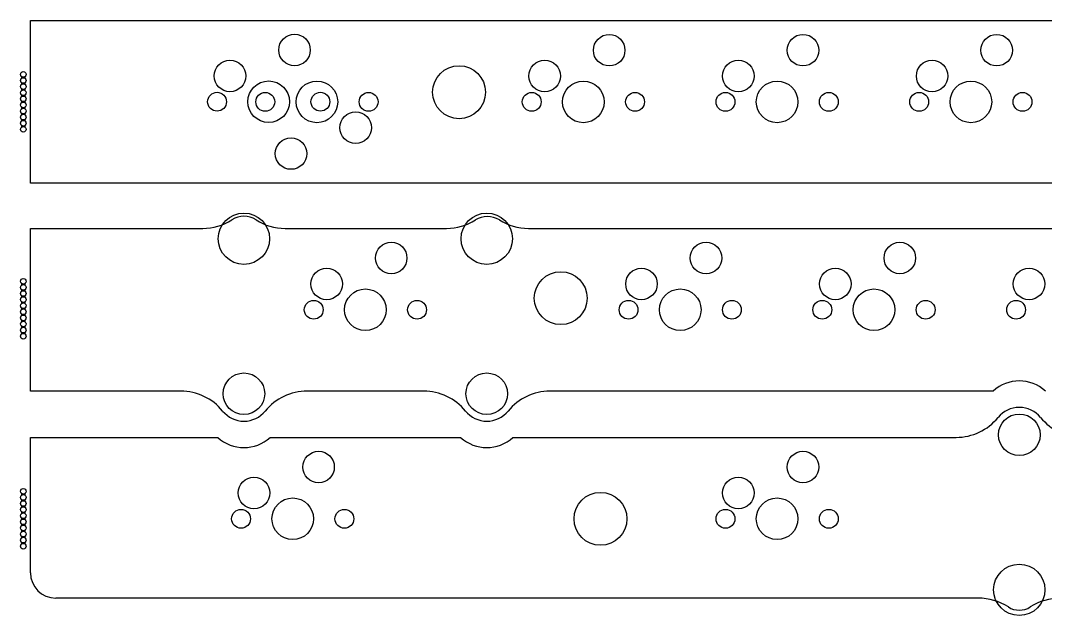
# Model space of a CAD drawing. Extents: x -22 to 351, y -111 to 35.
# Drawn here: x -22 to 78.8, y -110.7 to -52.2 of the extents above; entities that cross this region are included whole.
import ezdxf

# ---------------------------------------------------------------- set-up
doc = ezdxf.new("R2010")
doc.units = 0
doc.layers.add('BLACK', color=7, linetype='CONTINUOUS')

msp = doc.modelspace()

# ---------------------------------------------------------------- linework, layer by layer
at = {"layer": 'BLACK', "linetype": 'CONTINUOUS'}
for p, q in [((-21.025, -68.1983), (-21.025, -52.1983)), ((-21.025, -52.1983), (238.81, -52.1983)), ((-21.025, -68.1983), (-21.025, -52.1983)), ((-21.025, -52.1983), (238.81, -52.1983)), ((-21.9011, -57.707), (-21.8996, -57.7056)), ((-21.9005, -57.7089), (-21.9011, -57.707)), ((-21.9011, -57.8892), (-21.9005, -57.8877)), ((-21.9, -57.8909), (-21.9011, -57.8892)), ((-21.9011, -58.307), (-21.8996, -58.3056)), ((-21.9005, -58.3089), (-21.9011, -58.307)), ((-21.8983, -57.7112), (-21.9005, -57.7089)), ((-21.9005, -57.8877), (-21.8983, -57.8855)), ((-21.8983, -58.3112), (-21.9005, -58.3089)), ((-21.898, -57.8907), (-21.9, -57.8909)), ((-21.8996, -57.7056), (-21.898, -57.7059)), ((-21.8996, -58.3056), (-21.898, -58.3059)), ((-21.87, -57.7553), (-21.8983, -57.7112)), ((-21.8983, -57.8855), (-21.865, -57.8244)), ((-21.87, -58.3553), (-21.8983, -58.3112)), ((-21.8983, -58.4855), (-21.865, -58.4244)), ((-21.898, -57.7059), (-21.8298, -57.7514)), ((-21.8298, -57.8452), (-21.898, -57.8907)), ((-21.898, -58.3059), (-21.8298, -58.3514)), ((-21.8298, -58.4452), (-21.898, -58.4907)), ((-21.865, -57.8244), (-21.87, -57.7553)), ((-21.865, -58.4244), (-21.87, -58.3553)), ((-21.8298, -57.7514), (-21.725, -57.7723)), ((-21.725, -57.8243), (-21.8298, -57.8452)), ((-21.8298, -58.3514), (-21.725, -58.3723)), ((-21.725, -58.4243), (-21.8298, -58.4452)), ((-21.725, -57.7723), (-21.6202, -57.7514)), ((-21.6202, -57.8452), (-21.725, -57.8243)), ((-21.725, -58.3723), (-21.6202, -58.3514)), ((-21.6202, -58.4452), (-21.725, -58.4243)), ((-21.6202, -57.7514), (-21.552, -57.7059)), ((-21.552, -57.8907), (-21.6202, -57.8452)), ((-21.6202, -58.3514), (-21.552, -58.3059)), ((-21.552, -58.4907), (-21.6202, -58.4452)), ((-21.5517, -57.7111), (-21.585, -57.7722)), ((-21.585, -57.7722), (-21.58, -57.8413)), ((-21.5517, -58.3111), (-21.585, -58.3722)), ((-21.585, -58.3722), (-21.58, -58.4413)), ((-21.58, -57.8413), (-21.5517, -57.8854)), ((-21.58, -58.4413), (-21.5517, -58.4854)), ((-21.552, -57.7059), (-21.55, -57.7057)), ((-21.5504, -57.891), (-21.552, -57.8907)), ((-21.552, -58.3059), (-21.55, -58.3057)), ((-21.5495, -57.7089), (-21.5517, -57.7111)), ((-21.5517, -57.8854), (-21.5495, -57.8877)), ((-21.5495, -58.3089), (-21.5517, -58.3111)), ((-21.5489, -57.8896), (-21.5504, -57.891)), ((-21.55, -57.7057), (-21.5489, -57.7074)), ((-21.55, -58.3057), (-21.5489, -58.3074)), ((-21.5489, -57.7074), (-21.5495, -57.7089)), ((-21.5495, -57.8877), (-21.5489, -57.8896)), ((-21.5489, -58.3074), (-21.5495, -58.3089)), ((-21.9011, -58.4892), (-21.9005, -58.4877)), ((-21.9, -58.4909), (-21.9011, -58.4892)), ((-21.9011, -58.907), (-21.8996, -58.9056)), ((-21.9005, -58.9089), (-21.9011, -58.907)), ((-21.9011, -59.0892), (-21.9005, -59.0877)), ((-21.9, -59.0909), (-21.9011, -59.0892)), ((-21.9005, -58.4877), (-21.8983, -58.4855)), ((-21.8983, -58.9112), (-21.9005, -58.9089)), ((-21.9005, -59.0877), (-21.8983, -59.0855)), ((-21.898, -58.4907), (-21.9, -58.4909)), ((-21.898, -59.0907), (-21.9, -59.0909)), ((-21.8996, -58.9056), (-21.898, -58.9059)), ((-21.87, -58.9553), (-21.8983, -58.9112)), ((-21.8983, -59.0855), (-21.865, -59.0244)), ((-21.898, -58.9059), (-21.8298, -58.9514)), ((-21.8298, -59.0452), (-21.898, -59.0907)), ((-21.865, -59.0244), (-21.87, -58.9553)), ((-21.8298, -58.9514), (-21.725, -58.9723)), ((-21.725, -59.0243), (-21.8298, -59.0452)), ((-21.725, -58.9723), (-21.6202, -58.9514)), ((-21.6202, -59.0452), (-21.725, -59.0243)), ((-21.6202, -58.9514), (-21.552, -58.9059)), ((-21.552, -59.0907), (-21.6202, -59.0452)), ((-21.5517, -58.9111), (-21.585, -58.9722)), ((-21.585, -58.9722), (-21.58, -59.0413)), ((-21.58, -59.0413), (-21.5517, -59.0854)), ((-21.5504, -58.491), (-21.552, -58.4907)), ((-21.552, -58.9059), (-21.55, -58.9057)), ((-21.5504, -59.091), (-21.552, -59.0907)), ((-21.5517, -58.4854), (-21.5495, -58.4877)), ((-21.5495, -58.9089), (-21.5517, -58.9111)), ((-21.5517, -59.0854), (-21.5495, -59.0877)), ((-21.5489, -58.4896), (-21.5504, -58.491)), ((-21.5489, -59.0896), (-21.5504, -59.091)), ((-21.55, -58.9057), (-21.5489, -58.9074)), ((-21.5495, -58.4877), (-21.5489, -58.4896)), ((-21.5489, -58.9074), (-21.5495, -58.9089)), ((-21.5495, -59.0877), (-21.5489, -59.0896)), ((-21.9011, -59.507), (-21.8996, -59.5056)), ((-21.9005, -59.5089), (-21.9011, -59.507)), ((-21.9011, -59.6892), (-21.9005, -59.6877)), ((-21.9, -59.6909), (-21.9011, -59.6892)), ((-21.9011, -60.107), (-21.8996, -60.1056)), ((-21.9005, -60.1089), (-21.9011, -60.107)), ((-21.9011, -60.2892), (-21.9005, -60.2877)), ((-21.9, -60.2909), (-21.9011, -60.2892)), ((-21.8983, -59.5112), (-21.9005, -59.5089)), ((-21.9005, -59.6877), (-21.8983, -59.6855)), ((-21.8983, -60.1112), (-21.9005, -60.1089)), ((-21.9005, -60.2877), (-21.8983, -60.2855)), ((-21.898, -59.6907), (-21.9, -59.6909)), ((-21.898, -60.2907), (-21.9, -60.2909)), ((-21.8996, -59.5056), (-21.898, -59.5059)), ((-21.8996, -60.1056), (-21.898, -60.1059)), ((-21.87, -59.5553), (-21.8983, -59.5112)), ((-21.8983, -59.6855), (-21.865, -59.6244)), ((-21.87, -60.1553), (-21.8983, -60.1112)), ((-21.8983, -60.2855), (-21.865, -60.2244)), ((-21.898, -59.5059), (-21.8298, -59.5514)), ((-21.8298, -59.6452), (-21.898, -59.6907)), ((-21.898, -60.1059), (-21.8298, -60.1514)), ((-21.8298, -60.2452), (-21.898, -60.2907)), ((-21.865, -59.6244), (-21.87, -59.5553)), ((-21.865, -60.2244), (-21.87, -60.1553)), ((-21.8298, -59.5514), (-21.725, -59.5723)), ((-21.725, -59.6243), (-21.8298, -59.6452)), ((-21.8298, -60.1514), (-21.725, -60.1723)), ((-21.725, -60.2243), (-21.8298, -60.2452)), ((-21.725, -59.5723), (-21.6202, -59.5514)), ((-21.6202, -59.6452), (-21.725, -59.6243)), ((-21.725, -60.1723), (-21.6202, -60.1514)), ((-21.6202, -60.2452), (-21.725, -60.2243)), ((-21.6202, -59.5514), (-21.552, -59.5059)), ((-21.552, -59.6907), (-21.6202, -59.6452)), ((-21.6202, -60.1514), (-21.552, -60.1059)), ((-21.552, -60.2907), (-21.6202, -60.2452)), ((-21.5517, -59.5111), (-21.585, -59.5722)), ((-21.585, -59.5722), (-21.58, -59.6413)), ((-21.5517, -60.1111), (-21.585, -60.1722)), ((-21.585, -60.1722), (-21.58, -60.2413)), ((-21.58, -59.6413), (-21.5517, -59.6854)), ((-21.58, -60.2413), (-21.5517, -60.2854)), ((-21.552, -59.5059), (-21.55, -59.5057)), ((-21.5504, -59.691), (-21.552, -59.6907)), ((-21.552, -60.1059), (-21.55, -60.1057)), ((-21.5504, -60.291), (-21.552, -60.2907)), ((-21.5495, -59.5089), (-21.5517, -59.5111)), ((-21.5517, -59.6854), (-21.5495, -59.6877)), ((-21.5495, -60.1089), (-21.5517, -60.1111)), ((-21.5517, -60.2854), (-21.5495, -60.2877)), ((-21.5489, -59.6896), (-21.5504, -59.691)), ((-21.5489, -60.2896), (-21.5504, -60.291)), ((-21.55, -59.5057), (-21.5489, -59.5074)), ((-21.55, -60.1057), (-21.5489, -60.1074)), ((-21.5489, -59.5074), (-21.5495, -59.5089)), ((-21.5495, -59.6877), (-21.5489, -59.6896)), ((-21.5489, -60.1074), (-21.5495, -60.1089)), ((-21.5495, -60.2877), (-21.5489, -60.2896)), ((-21.9011, -60.707), (-21.8996, -60.7056)), ((-21.9005, -60.7089), (-21.9011, -60.707)), ((-21.9011, -60.8892), (-21.9005, -60.8877)), ((-21.9, -60.8909), (-21.9011, -60.8892)), ((-21.9011, -61.307), (-21.8996, -61.3056)), ((-21.9005, -61.3089), (-21.9011, -61.307)), ((-21.8983, -60.7112), (-21.9005, -60.7089)), ((-21.9005, -60.8877), (-21.8983, -60.8855)), ((-21.8983, -61.3112), (-21.9005, -61.3089)), ((-21.898, -60.8907), (-21.9, -60.8909)), ((-21.8996, -60.7056), (-21.898, -60.7059)), ((-21.8996, -61.3056), (-21.898, -61.3059)), ((-21.87, -60.7553), (-21.8983, -60.7112)), ((-21.8983, -60.8855), (-21.865, -60.8244)), ((-21.87, -61.3553), (-21.8983, -61.3112)), ((-21.8983, -61.4855), (-21.865, -61.4244)), ((-21.898, -60.7059), (-21.8298, -60.7514)), ((-21.8298, -60.8452), (-21.898, -60.8907)), ((-21.898, -61.3059), (-21.8298, -61.3514)), ((-21.8298, -61.4452), (-21.898, -61.4907)), ((-21.865, -60.8244), (-21.87, -60.7553)), ((-21.865, -61.4244), (-21.87, -61.3553)), ((-21.8298, -60.7514), (-21.725, -60.7723)), ((-21.725, -60.8243), (-21.8298, -60.8452)), ((-21.8298, -61.3514), (-21.725, -61.3723)), ((-21.725, -61.4243), (-21.8298, -61.4452)), ((-21.725, -60.7723), (-21.6202, -60.7514)), ((-21.6202, -60.8452), (-21.725, -60.8243)), ((-21.725, -61.3723), (-21.6202, -61.3514)), ((-21.6202, -61.4452), (-21.725, -61.4243)), ((-21.6202, -60.7514), (-21.552, -60.7059)), ((-21.552, -60.8907), (-21.6202, -60.8452)), ((-21.6202, -61.3514), (-21.552, -61.3059)), ((-21.552, -61.4907), (-21.6202, -61.4452)), ((-21.5517, -60.7111), (-21.585, -60.7722)), ((-21.585, -60.7722), (-21.58, -60.8413)), ((-21.5517, -61.3111), (-21.585, -61.3722)), ((-21.585, -61.3722), (-21.58, -61.4413)), ((-21.58, -60.8413), (-21.5517, -60.8854)), ((-21.58, -61.4413), (-21.5517, -61.4854)), ((-21.552, -60.7059), (-21.55, -60.7057)), ((-21.5504, -60.891), (-21.552, -60.8907)), ((-21.552, -61.3059), (-21.55, -61.3057)), ((-21.5495, -60.7089), (-21.5517, -60.7111)), ((-21.5517, -60.8854), (-21.5495, -60.8877)), ((-21.5495, -61.3089), (-21.5517, -61.3111)), ((-21.5489, -60.8896), (-21.5504, -60.891)), ((-21.55, -60.7057), (-21.5489, -60.7074)), ((-21.55, -61.3057), (-21.5489, -61.3074)), ((-21.5489, -60.7074), (-21.5495, -60.7089)), ((-21.5495, -60.8877), (-21.5489, -60.8896)), ((-21.5489, -61.3074), (-21.5495, -61.3089)), ((-21.9011, -61.4892), (-21.9005, -61.4877)), ((-21.9, -61.4909), (-21.9011, -61.4892)), ((-21.9011, -61.907), (-21.8996, -61.9056)), ((-21.9005, -61.9089), (-21.9011, -61.907)), ((-21.9011, -62.0892), (-21.9005, -62.0877)), ((-21.9, -62.0909), (-21.9011, -62.0892)), ((-21.9005, -61.4877), (-21.8983, -61.4855)), ((-21.8983, -61.9112), (-21.9005, -61.9089)), ((-21.9005, -62.0877), (-21.8983, -62.0855)), ((-21.898, -61.4907), (-21.9, -61.4909)), ((-21.898, -62.0907), (-21.9, -62.0909)), ((-21.8996, -61.9056), (-21.898, -61.9059)), ((-21.87, -61.9553), (-21.8983, -61.9112)), ((-21.8983, -62.0855), (-21.865, -62.0244)), ((-21.898, -61.9059), (-21.8298, -61.9514)), ((-21.8298, -62.0452), (-21.898, -62.0907)), ((-21.865, -62.0244), (-21.87, -61.9553)), ((-21.8298, -61.9514), (-21.725, -61.9723)), ((-21.725, -62.0243), (-21.8298, -62.0452)), ((-21.725, -61.9723), (-21.6202, -61.9514)), ((-21.6202, -62.0452), (-21.725, -62.0243)), ((-21.6202, -61.9514), (-21.552, -61.9059)), ((-21.552, -62.0907), (-21.6202, -62.0452)), ((-21.5517, -61.9111), (-21.585, -61.9722)), ((-21.585, -61.9722), (-21.58, -62.0413)), ((-21.58, -62.0413), (-21.5517, -62.0854)), ((-21.5504, -61.491), (-21.552, -61.4907)), ((-21.552, -61.9059), (-21.55, -61.9057)), ((-21.5504, -62.091), (-21.552, -62.0907)), ((-21.5517, -61.4854), (-21.5495, -61.4877)), ((-21.5495, -61.9089), (-21.5517, -61.9111)), ((-21.5517, -62.0854), (-21.5495, -62.0877)), ((-21.5489, -61.4896), (-21.5504, -61.491)), ((-21.5489, -62.0896), (-21.5504, -62.091)), ((-21.55, -61.9057), (-21.5489, -61.9074)), ((-21.5495, -61.4877), (-21.5489, -61.4896)), ((-21.5489, -61.9074), (-21.5495, -61.9089)), ((-21.5495, -62.0877), (-21.5489, -62.0896)), ((-21.9011, -62.507), (-21.8996, -62.5056)), ((-21.9005, -62.5089), (-21.9011, -62.507)), ((-21.9011, -62.6892), (-21.9005, -62.6877)), ((-21.9, -62.6909), (-21.9011, -62.6892)), ((-21.8983, -62.5112), (-21.9005, -62.5089)), ((-21.9005, -62.6877), (-21.8983, -62.6855)), ((-21.898, -62.6907), (-21.9, -62.6909)), ((-21.8996, -62.5056), (-21.898, -62.5059)), ((-21.87, -62.5553), (-21.8983, -62.5112)), ((-21.8983, -62.6855), (-21.865, -62.6244)), ((-21.898, -62.5059), (-21.8298, -62.5514)), ((-21.8298, -62.6452), (-21.898, -62.6907)), ((-21.865, -62.6244), (-21.87, -62.5553)), ((-21.8298, -62.5514), (-21.725, -62.5723)), ((-21.725, -62.6243), (-21.8298, -62.6452)), ((-21.725, -62.5723), (-21.6202, -62.5514)), ((-21.6202, -62.6452), (-21.725, -62.6243)), ((-21.6202, -62.5514), (-21.552, -62.5059)), ((-21.552, -62.6907), (-21.6202, -62.6452)), ((-21.5517, -62.5111), (-21.585, -62.5722)), ((-21.585, -62.5722), (-21.58, -62.6413)), ((-21.58, -62.6413), (-21.5517, -62.6854)), ((-21.552, -62.5059), (-21.55, -62.5057)), ((-21.5504, -62.691), (-21.552, -62.6907)), ((-21.5495, -62.5089), (-21.5517, -62.5111)), ((-21.5517, -62.6854), (-21.5495, -62.6877)), ((-21.5489, -62.6896), (-21.5504, -62.691)), ((-21.55, -62.5057), (-21.5489, -62.5074)), ((-21.5489, -62.5074), (-21.5495, -62.5089)), ((-21.5495, -62.6877), (-21.5489, -62.6896)), ((236.647, -68.1983), (-21.025, -68.1983)), ((236.647, -68.1983), (-21.025, -68.1983)), ((-21.025, -88.6353), (-21.025, -72.6353)), ((-21.025, -72.6353), (-4.07783, -72.6353)), ((-21.025, -88.6353), (-21.025, -72.6353)), ((-21.025, -72.6353), (-4.07783, -72.6353)), ((4.01433, -72.6353), (19.8837, -72.6353)), ((4.01433, -72.6353), (19.8837, -72.6353)), ((27.9288, -72.6353), (234.047, -72.6353)), ((27.9288, -72.6353), (234.047, -72.6353)), ((-21.9011, -78.044), (-21.8996, -78.0426)), ((-21.9005, -78.0459), (-21.9011, -78.044)), ((-21.9011, -78.2262), (-21.9005, -78.2247)), ((-21.9, -78.2279), (-21.9011, -78.2262)), ((-21.8983, -78.0482), (-21.9005, -78.0459)), ((-21.9005, -78.2247), (-21.8983, -78.2225)), ((-21.898, -78.2277), (-21.9, -78.2279)), ((-21.8996, -78.0426), (-21.898, -78.0429)), ((-21.87, -78.0923), (-21.8983, -78.0482)), ((-21.8983, -78.2225), (-21.865, -78.1614)), ((-21.898, -78.0429), (-21.8298, -78.0884)), ((-21.8298, -78.1822), (-21.898, -78.2277)), ((-21.865, -78.1614), (-21.87, -78.0923)), ((-21.8298, -78.0884), (-21.725, -78.1093)), ((-21.725, -78.1613), (-21.8298, -78.1822)), ((-21.725, -78.1093), (-21.6202, -78.0884)), ((-21.6202, -78.1822), (-21.725, -78.1613)), ((-21.6202, -78.0884), (-21.552, -78.0429)), ((-21.552, -78.2277), (-21.6202, -78.1822)), ((-21.5517, -78.0481), (-21.585, -78.1092)), ((-21.585, -78.1092), (-21.58, -78.1783)), ((-21.58, -78.1783), (-21.5517, -78.2224)), ((-21.552, -78.0429), (-21.55, -78.0427)), ((-21.5504, -78.228), (-21.552, -78.2277)), ((-21.5495, -78.0459), (-21.5517, -78.0481)), ((-21.5517, -78.2224), (-21.5495, -78.2247)), ((-21.5489, -78.2266), (-21.5504, -78.228)), ((-21.55, -78.0427), (-21.5489, -78.0444)), ((-21.5489, -78.0444), (-21.5495, -78.0459)), ((-21.5495, -78.2247), (-21.5489, -78.2266)), ((-21.9011, -78.644), (-21.8996, -78.6426)), ((-21.9005, -78.6459), (-21.9011, -78.644)), ((-21.9011, -78.8262), (-21.9005, -78.8247)), ((-21.9, -78.8279), (-21.9011, -78.8262)), ((-21.9011, -79.244), (-21.8996, -79.2426)), ((-21.9005, -79.2459), (-21.9011, -79.244)), ((-21.9011, -79.4262), (-21.9005, -79.4247)), ((-21.9, -79.4279), (-21.9011, -79.4262)), ((-21.8983, -78.6482), (-21.9005, -78.6459)), ((-21.9005, -78.8247), (-21.8983, -78.8225)), ((-21.8983, -79.2482), (-21.9005, -79.2459)), ((-21.9005, -79.4247), (-21.8983, -79.4225)), ((-21.898, -78.8277), (-21.9, -78.8279)), ((-21.898, -79.4277), (-21.9, -79.4279)), ((-21.8996, -78.6426), (-21.898, -78.6429)), ((-21.8996, -79.2426), (-21.898, -79.2429)), ((-21.87, -78.6923), (-21.8983, -78.6482)), ((-21.8983, -78.8225), (-21.865, -78.7614)), ((-21.87, -79.2923), (-21.8983, -79.2482)), ((-21.8983, -79.4225), (-21.865, -79.3614)), ((-21.898, -78.6429), (-21.8298, -78.6884)), ((-21.8298, -78.7822), (-21.898, -78.8277)), ((-21.898, -79.2429), (-21.8298, -79.2884)), ((-21.8298, -79.3822), (-21.898, -79.4277)), ((-21.865, -78.7614), (-21.87, -78.6923)), ((-21.865, -79.3614), (-21.87, -79.2923)), ((-21.8298, -78.6884), (-21.725, -78.7093)), ((-21.725, -78.7613), (-21.8298, -78.7822)), ((-21.8298, -79.2884), (-21.725, -79.3093)), ((-21.725, -79.3613), (-21.8298, -79.3822)), ((-21.725, -78.7093), (-21.6202, -78.6884)), ((-21.6202, -78.7822), (-21.725, -78.7613)), ((-21.725, -79.3093), (-21.6202, -79.2884)), ((-21.6202, -79.3822), (-21.725, -79.3613)), ((-21.6202, -78.6884), (-21.552, -78.6429)), ((-21.552, -78.8277), (-21.6202, -78.7822)), ((-21.6202, -79.2884), (-21.552, -79.2429)), ((-21.552, -79.4277), (-21.6202, -79.3822)), ((-21.5517, -78.6481), (-21.585, -78.7092)), ((-21.585, -78.7092), (-21.58, -78.7783)), ((-21.5517, -79.2481), (-21.585, -79.3092)), ((-21.585, -79.3092), (-21.58, -79.3783)), ((-21.58, -78.7783), (-21.5517, -78.8224)), ((-21.58, -79.3783), (-21.5517, -79.4224)), ((-21.552, -78.6429), (-21.55, -78.6427)), ((-21.5504, -78.828), (-21.552, -78.8277)), ((-21.552, -79.2429), (-21.55, -79.2427)), ((-21.5504, -79.428), (-21.552, -79.4277)), ((-21.5495, -78.6459), (-21.5517, -78.6481)), ((-21.5517, -78.8224), (-21.5495, -78.8247)), ((-21.5495, -79.2459), (-21.5517, -79.2481)), ((-21.5517, -79.4224), (-21.5495, -79.4247)), ((-21.5489, -78.8266), (-21.5504, -78.828)), ((-21.5489, -79.4266), (-21.5504, -79.428)), ((-21.55, -78.6427), (-21.5489, -78.6444)), ((-21.55, -79.2427), (-21.5489, -79.2444)), ((-21.5489, -78.6444), (-21.5495, -78.6459)), ((-21.5495, -78.8247), (-21.5489, -78.8266)), ((-21.5489, -79.2444), (-21.5495, -79.2459)), ((-21.5495, -79.4247), (-21.5489, -79.4266)), ((-21.9011, -79.844), (-21.8996, -79.8426)), ((-21.9005, -79.8459), (-21.9011, -79.844)), ((-21.9011, -80.0262), (-21.9005, -80.0247)), ((-21.9, -80.0279), (-21.9011, -80.0262)), ((-21.9011, -80.444), (-21.8996, -80.4426)), ((-21.9005, -80.4459), (-21.9011, -80.444)), ((-21.8983, -79.8482), (-21.9005, -79.8459)), ((-21.9005, -80.0247), (-21.8983, -80.0225)), ((-21.8983, -80.4482), (-21.9005, -80.4459)), ((-21.898, -80.0277), (-21.9, -80.0279)), ((-21.8996, -79.8426), (-21.898, -79.8429)), ((-21.8996, -80.4426), (-21.898, -80.4429)), ((-21.87, -79.8923), (-21.8983, -79.8482)), ((-21.8983, -80.0225), (-21.865, -79.9614)), ((-21.87, -80.4923), (-21.8983, -80.4482)), ((-21.8983, -80.6225), (-21.865, -80.5614)), ((-21.898, -79.8429), (-21.8298, -79.8884)), ((-21.8298, -79.9822), (-21.898, -80.0277)), ((-21.898, -80.4429), (-21.8298, -80.4884)), ((-21.8298, -80.5822), (-21.898, -80.6277)), ((-21.865, -79.9614), (-21.87, -79.8923)), ((-21.865, -80.5614), (-21.87, -80.4923)), ((-21.8298, -79.8884), (-21.725, -79.9093)), ((-21.725, -79.9613), (-21.8298, -79.9822)), ((-21.8298, -80.4884), (-21.725, -80.5093)), ((-21.725, -80.5613), (-21.8298, -80.5822)), ((-21.725, -79.9093), (-21.6202, -79.8884)), ((-21.6202, -79.9822), (-21.725, -79.9613)), ((-21.725, -80.5093), (-21.6202, -80.4884)), ((-21.6202, -80.5822), (-21.725, -80.5613)), ((-21.6202, -79.8884), (-21.552, -79.8429)), ((-21.552, -80.0277), (-21.6202, -79.9822)), ((-21.6202, -80.4884), (-21.552, -80.4429)), ((-21.552, -80.6277), (-21.6202, -80.5822)), ((-21.5517, -79.8481), (-21.585, -79.9092)), ((-21.585, -79.9092), (-21.58, -79.9783)), ((-21.5517, -80.4481), (-21.585, -80.5092)), ((-21.585, -80.5092), (-21.58, -80.5783)), ((-21.58, -79.9783), (-21.5517, -80.0224)), ((-21.58, -80.5783), (-21.5517, -80.6224)), ((-21.552, -79.8429), (-21.55, -79.8427)), ((-21.5504, -80.028), (-21.552, -80.0277)), ((-21.552, -80.4429), (-21.55, -80.4427)), ((-21.5495, -79.8459), (-21.5517, -79.8481)), ((-21.5517, -80.0224), (-21.5495, -80.0247)), ((-21.5495, -80.4459), (-21.5517, -80.4481)), ((-21.5489, -80.0266), (-21.5504, -80.028)), ((-21.55, -79.8427), (-21.5489, -79.8444)), ((-21.55, -80.4427), (-21.5489, -80.4444)), ((-21.5489, -79.8444), (-21.5495, -79.8459)), ((-21.5495, -80.0247), (-21.5489, -80.0266)), ((-21.5489, -80.4444), (-21.5495, -80.4459)), ((-21.9011, -80.6262), (-21.9005, -80.6247)), ((-21.9, -80.6279), (-21.9011, -80.6262)), ((-21.9011, -81.044), (-21.8996, -81.0426)), ((-21.9005, -81.0459), (-21.9011, -81.044)), ((-21.9011, -81.2262), (-21.9005, -81.2247)), ((-21.9, -81.2279), (-21.9011, -81.2262)), ((-21.9005, -80.6247), (-21.8983, -80.6225)), ((-21.8983, -81.0482), (-21.9005, -81.0459)), ((-21.9005, -81.2247), (-21.8983, -81.2225)), ((-21.898, -80.6277), (-21.9, -80.6279)), ((-21.898, -81.2277), (-21.9, -81.2279)), ((-21.8996, -81.0426), (-21.898, -81.0429)), ((-21.87, -81.0923), (-21.8983, -81.0482)), ((-21.8983, -81.2225), (-21.865, -81.1614)), ((-21.898, -81.0429), (-21.8298, -81.0884)), ((-21.8298, -81.1822), (-21.898, -81.2277)), ((-21.865, -81.1614), (-21.87, -81.0923)), ((-21.8298, -81.0884), (-21.725, -81.1093)), ((-21.725, -81.1613), (-21.8298, -81.1822)), ((-21.725, -81.1093), (-21.6202, -81.0884)), ((-21.6202, -81.1822), (-21.725, -81.1613)), ((-21.6202, -81.0884), (-21.552, -81.0429)), ((-21.552, -81.2277), (-21.6202, -81.1822)), ((-21.5517, -81.0481), (-21.585, -81.1092)), ((-21.585, -81.1092), (-21.58, -81.1783)), ((-21.58, -81.1783), (-21.5517, -81.2224)), ((-21.5504, -80.628), (-21.552, -80.6277)), ((-21.552, -81.0429), (-21.55, -81.0427)), ((-21.5504, -81.228), (-21.552, -81.2277)), ((-21.5517, -80.6224), (-21.5495, -80.6247)), ((-21.5495, -81.0459), (-21.5517, -81.0481)), ((-21.5517, -81.2224), (-21.5495, -81.2247)), ((-21.5489, -80.6266), (-21.5504, -80.628)), ((-21.5489, -81.2266), (-21.5504, -81.228)), ((-21.55, -81.0427), (-21.5489, -81.0444)), ((-21.5495, -80.6247), (-21.5489, -80.6266)), ((-21.5489, -81.0444), (-21.5495, -81.0459)), ((-21.5495, -81.2247), (-21.5489, -81.2266)), ((-21.9011, -81.644), (-21.8996, -81.6426)), ((-21.9005, -81.6459), (-21.9011, -81.644)), ((-21.9011, -81.8262), (-21.9005, -81.8247)), ((-21.9, -81.8279), (-21.9011, -81.8262)), ((-21.9011, -82.244), (-21.8996, -82.2426)), ((-21.9005, -82.2459), (-21.9011, -82.244)), ((-21.9011, -82.4262), (-21.9005, -82.4247)), ((-21.9, -82.4279), (-21.9011, -82.4262)), ((-21.8983, -81.6482), (-21.9005, -81.6459)), ((-21.9005, -81.8247), (-21.8983, -81.8225)), ((-21.8983, -82.2482), (-21.9005, -82.2459)), ((-21.9005, -82.4247), (-21.8983, -82.4225)), ((-21.898, -81.8277), (-21.9, -81.8279)), ((-21.898, -82.4277), (-21.9, -82.4279)), ((-21.8996, -81.6426), (-21.898, -81.6429)), ((-21.8996, -82.2426), (-21.898, -82.2429)), ((-21.87, -81.6923), (-21.8983, -81.6482)), ((-21.8983, -81.8225), (-21.865, -81.7614)), ((-21.87, -82.2923), (-21.8983, -82.2482)), ((-21.8983, -82.4225), (-21.865, -82.3614)), ((-21.898, -81.6429), (-21.8298, -81.6884)), ((-21.8298, -81.7822), (-21.898, -81.8277)), ((-21.898, -82.2429), (-21.8298, -82.2884)), ((-21.8298, -82.3822), (-21.898, -82.4277)), ((-21.865, -81.7614), (-21.87, -81.6923)), ((-21.865, -82.3614), (-21.87, -82.2923)), ((-21.8298, -81.6884), (-21.725, -81.7093)), ((-21.725, -81.7613), (-21.8298, -81.7822)), ((-21.8298, -82.2884), (-21.725, -82.3093)), ((-21.725, -82.3613), (-21.8298, -82.3822)), ((-21.725, -81.7093), (-21.6202, -81.6884)), ((-21.6202, -81.7822), (-21.725, -81.7613)), ((-21.725, -82.3093), (-21.6202, -82.2884)), ((-21.6202, -82.3822), (-21.725, -82.3613)), ((-21.6202, -81.6884), (-21.552, -81.6429)), ((-21.552, -81.8277), (-21.6202, -81.7822)), ((-21.6202, -82.2884), (-21.552, -82.2429)), ((-21.552, -82.4277), (-21.6202, -82.3822)), ((-21.5517, -81.6481), (-21.585, -81.7092)), ((-21.585, -81.7092), (-21.58, -81.7783)), ((-21.5517, -82.2481), (-21.585, -82.3092)), ((-21.585, -82.3092), (-21.58, -82.3783)), ((-21.58, -81.7783), (-21.5517, -81.8224)), ((-21.58, -82.3783), (-21.5517, -82.4224)), ((-21.552, -81.6429), (-21.55, -81.6427)), ((-21.5504, -81.828), (-21.552, -81.8277)), ((-21.552, -82.2429), (-21.55, -82.2427)), ((-21.5504, -82.428), (-21.552, -82.4277)), ((-21.5495, -81.6459), (-21.5517, -81.6481)), ((-21.5517, -81.8224), (-21.5495, -81.8247)), ((-21.5495, -82.2459), (-21.5517, -82.2481)), ((-21.5517, -82.4224), (-21.5495, -82.4247)), ((-21.5489, -81.8266), (-21.5504, -81.828)), ((-21.5489, -82.4266), (-21.5504, -82.428)), ((-21.55, -81.6427), (-21.5489, -81.6444)), ((-21.55, -82.2427), (-21.5489, -82.2444)), ((-21.5489, -81.6444), (-21.5495, -81.6459)), ((-21.5495, -81.8247), (-21.5489, -81.8266)), ((-21.5489, -82.2444), (-21.5495, -82.2459)), ((-21.5495, -82.4247), (-21.5489, -82.4266)), ((-21.9011, -82.844), (-21.8996, -82.8426)), ((-21.9005, -82.8459), (-21.9011, -82.844)), ((-21.9011, -83.0262), (-21.9005, -83.0247)), ((-21.9, -83.0279), (-21.9011, -83.0262)), ((-21.8983, -82.8482), (-21.9005, -82.8459)), ((-21.9005, -83.0247), (-21.8983, -83.0225)), ((-21.898, -83.0277), (-21.9, -83.0279)), ((-21.8996, -82.8426), (-21.898, -82.8429)), ((-21.87, -82.8923), (-21.8983, -82.8482)), ((-21.8983, -83.0225), (-21.865, -82.9614)), ((-21.898, -82.8429), (-21.8298, -82.8884)), ((-21.8298, -82.9822), (-21.898, -83.0277)), ((-21.865, -82.9614), (-21.87, -82.8923)), ((-21.8298, -82.8884), (-21.725, -82.9093)), ((-21.725, -82.9613), (-21.8298, -82.9822)), ((-21.725, -82.9093), (-21.6202, -82.8884)), ((-21.6202, -82.9822), (-21.725, -82.9613)), ((-21.6202, -82.8884), (-21.552, -82.8429)), ((-21.552, -83.0277), (-21.6202, -82.9822)), ((-21.5517, -82.8481), (-21.585, -82.9092)), ((-21.585, -82.9092), (-21.58, -82.9783)), ((-21.58, -82.9783), (-21.5517, -83.0224)), ((-21.552, -82.8429), (-21.55, -82.8427)), ((-21.5504, -83.028), (-21.552, -83.0277)), ((-21.5495, -82.8459), (-21.5517, -82.8481)), ((-21.5517, -83.0224), (-21.5495, -83.0247)), ((-21.5489, -83.0266), (-21.5504, -83.028)), ((-21.55, -82.8427), (-21.5489, -82.8444)), ((-21.5489, -82.8444), (-21.5495, -82.8459)), ((-21.5495, -83.0247), (-21.5489, -83.0266)), ((-6.24045, -88.6353), (-21.025, -88.6353)), ((-6.24045, -88.6353), (-21.025, -88.6353)), ((17.6355, -88.6353), (6.17695, -88.6353)), ((17.6355, -88.6353), (6.17695, -88.6353)), ((73.6255, -88.6353), (30.053, -88.6353)), ((73.6255, -88.6353), (30.053, -88.6353)), ((-21.025, -106.485), (-21.025, -93.1853)), ((-21.025, -93.1853), (-2.60623, -93.1853)), ((-21.025, -106.485), (-21.025, -93.1853)), ((-21.025, -93.1853), (-2.60623, -93.1853)), ((2.54273, -93.1853), (21.2698, -93.1853)), ((2.54273, -93.1853), (21.2698, -93.1853)), ((26.4187, -93.1853), (69.9913, -93.1853)), ((26.4187, -93.1853), (69.9913, -93.1853)), ((-21.9011, -98.694), (-21.8996, -98.6926)), ((-21.9005, -98.6959), (-21.9011, -98.694)), ((-21.8983, -98.6982), (-21.9005, -98.6959)), ((-21.8996, -98.6926), (-21.898, -98.6929)), ((-21.87, -98.7423), (-21.8983, -98.6982)), ((-21.898, -98.6929), (-21.8298, -98.7384)), ((-21.865, -98.8114), (-21.87, -98.7423)), ((-21.8298, -98.7384), (-21.725, -98.7593)), ((-21.725, -98.7593), (-21.6202, -98.7384)), ((-21.6202, -98.7384), (-21.552, -98.6929)), ((-21.5517, -98.6981), (-21.585, -98.7592)), ((-21.585, -98.7592), (-21.58, -98.8283)), ((-21.552, -98.6929), (-21.55, -98.6927)), ((-21.5495, -98.6959), (-21.5517, -98.6981)), ((-21.55, -98.6927), (-21.5489, -98.6944)), ((-21.5489, -98.6944), (-21.5495, -98.6959)), ((-21.9011, -98.8762), (-21.9005, -98.8747)), ((-21.9, -98.8779), (-21.9011, -98.8762)), ((-21.9011, -99.294), (-21.8996, -99.2926)), ((-21.9005, -99.2959), (-21.9011, -99.294)), ((-21.9011, -99.4762), (-21.9005, -99.4747)), ((-21.9, -99.4779), (-21.9011, -99.4762)), ((-21.9005, -98.8747), (-21.8983, -98.8725)), ((-21.8983, -99.2982), (-21.9005, -99.2959)), ((-21.9005, -99.4747), (-21.8983, -99.4725)), ((-21.898, -98.8777), (-21.9, -98.8779)), ((-21.898, -99.4777), (-21.9, -99.4779)), ((-21.8996, -99.2926), (-21.898, -99.2929)), ((-21.8983, -98.8725), (-21.865, -98.8114)), ((-21.87, -99.3423), (-21.8983, -99.2982)), ((-21.8983, -99.4725), (-21.865, -99.4114)), ((-21.8298, -98.8322), (-21.898, -98.8777)), ((-21.898, -99.2929), (-21.8298, -99.3384)), ((-21.8298, -99.4322), (-21.898, -99.4777)), ((-21.865, -99.4114), (-21.87, -99.3423)), ((-21.725, -98.8113), (-21.8298, -98.8322)), ((-21.8298, -99.3384), (-21.725, -99.3593)), ((-21.725, -99.4113), (-21.8298, -99.4322)), ((-21.6202, -98.8322), (-21.725, -98.8113)), ((-21.725, -99.3593), (-21.6202, -99.3384)), ((-21.6202, -99.4322), (-21.725, -99.4113)), ((-21.552, -98.8777), (-21.6202, -98.8322)), ((-21.6202, -99.3384), (-21.552, -99.2929)), ((-21.552, -99.4777), (-21.6202, -99.4322)), ((-21.5517, -99.2981), (-21.585, -99.3592)), ((-21.585, -99.3592), (-21.58, -99.4283)), ((-21.58, -98.8283), (-21.5517, -98.8724)), ((-21.58, -99.4283), (-21.5517, -99.4724)), ((-21.5504, -98.878), (-21.552, -98.8777)), ((-21.552, -99.2929), (-21.55, -99.2927)), ((-21.5504, -99.478), (-21.552, -99.4777)), ((-21.5517, -98.8724), (-21.5495, -98.8747)), ((-21.5495, -99.2959), (-21.5517, -99.2981)), ((-21.5517, -99.4724), (-21.5495, -99.4747)), ((-21.5489, -98.8766), (-21.5504, -98.878)), ((-21.5489, -99.4766), (-21.5504, -99.478)), ((-21.55, -99.2927), (-21.5489, -99.2944)), ((-21.5495, -98.8747), (-21.5489, -98.8766)), ((-21.5489, -99.2944), (-21.5495, -99.2959)), ((-21.5495, -99.4747), (-21.5489, -99.4766)), ((-21.9011, -99.894), (-21.8996, -99.8926)), ((-21.9005, -99.8959), (-21.9011, -99.894)), ((-21.9011, -100.076), (-21.9005, -100.075)), ((-21.9, -100.078), (-21.9011, -100.076)), ((-21.9011, -100.494), (-21.8996, -100.493)), ((-21.9005, -100.496), (-21.9011, -100.494)), ((-21.9011, -100.676), (-21.9005, -100.675)), ((-21.9, -100.678), (-21.9011, -100.676)), ((-21.8983, -99.8982), (-21.9005, -99.8959)), ((-21.9005, -100.075), (-21.8983, -100.072)), ((-21.8983, -100.498), (-21.9005, -100.496)), ((-21.9005, -100.675), (-21.8983, -100.672)), ((-21.898, -100.078), (-21.9, -100.078)), ((-21.898, -100.678), (-21.9, -100.678)), ((-21.8996, -99.8926), (-21.898, -99.8929)), ((-21.8996, -100.493), (-21.898, -100.493)), ((-21.87, -99.9423), (-21.8983, -99.8982)), ((-21.8983, -100.072), (-21.865, -100.011)), ((-21.87, -100.542), (-21.8983, -100.498)), ((-21.8983, -100.672), (-21.865, -100.611)), ((-21.898, -99.8929), (-21.8298, -99.9384)), ((-21.8298, -100.032), (-21.898, -100.078)), ((-21.898, -100.493), (-21.8298, -100.538)), ((-21.8298, -100.632), (-21.898, -100.678)), ((-21.865, -100.011), (-21.87, -99.9423)), ((-21.865, -100.611), (-21.87, -100.542)), ((-21.8298, -99.9384), (-21.725, -99.9593)), ((-21.725, -100.011), (-21.8298, -100.032)), ((-21.8298, -100.538), (-21.725, -100.559)), ((-21.725, -100.611), (-21.8298, -100.632)), ((-21.725, -99.9593), (-21.6202, -99.9384)), ((-21.6202, -100.032), (-21.725, -100.011)), ((-21.725, -100.559), (-21.6202, -100.538)), ((-21.6202, -100.632), (-21.725, -100.611)), ((-21.6202, -99.9384), (-21.552, -99.8929)), ((-21.552, -100.078), (-21.6202, -100.032)), ((-21.6202, -100.538), (-21.552, -100.493)), ((-21.552, -100.678), (-21.6202, -100.632)), ((-21.5517, -99.8981), (-21.585, -99.9592)), ((-21.585, -99.9592), (-21.58, -100.028)), ((-21.5517, -100.498), (-21.585, -100.559)), ((-21.585, -100.559), (-21.58, -100.628)), ((-21.58, -100.028), (-21.5517, -100.072)), ((-21.58, -100.628), (-21.5517, -100.672)), ((-21.552, -99.8929), (-21.55, -99.8927)), ((-21.5504, -100.078), (-21.552, -100.078)), ((-21.552, -100.493), (-21.55, -100.493)), ((-21.5504, -100.678), (-21.552, -100.678)), ((-21.5495, -99.8959), (-21.5517, -99.8981)), ((-21.5517, -100.072), (-21.5495, -100.075)), ((-21.5495, -100.496), (-21.5517, -100.498)), ((-21.5517, -100.672), (-21.5495, -100.675)), ((-21.5489, -100.077), (-21.5504, -100.078)), ((-21.5489, -100.677), (-21.5504, -100.678)), ((-21.55, -99.8927), (-21.5489, -99.8944)), ((-21.55, -100.493), (-21.5489, -100.494)), ((-21.5489, -99.8944), (-21.5495, -99.8959)), ((-21.5495, -100.075), (-21.5489, -100.077)), ((-21.5489, -100.494), (-21.5495, -100.496)), ((-21.5495, -100.675), (-21.5489, -100.677)), ((-21.9011, -101.094), (-21.8996, -101.093)), ((-21.9005, -101.096), (-21.9011, -101.094)), ((-21.9011, -101.276), (-21.9005, -101.275)), ((-21.9, -101.278), (-21.9011, -101.276)), ((-21.9011, -101.694), (-21.8996, -101.693)), ((-21.9005, -101.696), (-21.9011, -101.694)), ((-21.8983, -101.098), (-21.9005, -101.096)), ((-21.9005, -101.275), (-21.8983, -101.272)), ((-21.8983, -101.698), (-21.9005, -101.696)), ((-21.898, -101.278), (-21.9, -101.278)), ((-21.8996, -101.093), (-21.898, -101.093)), ((-21.8996, -101.693), (-21.898, -101.693)), ((-21.87, -101.142), (-21.8983, -101.098)), ((-21.8983, -101.272), (-21.865, -101.211)), ((-21.87, -101.742), (-21.8983, -101.698)), ((-21.898, -101.093), (-21.8298, -101.138)), ((-21.8298, -101.232), (-21.898, -101.278)), ((-21.898, -101.693), (-21.8298, -101.738)), ((-21.865, -101.211), (-21.87, -101.142)), ((-21.865, -101.811), (-21.87, -101.742)), ((-21.8298, -101.138), (-21.725, -101.159)), ((-21.725, -101.211), (-21.8298, -101.232)), ((-21.8298, -101.738), (-21.725, -101.759)), ((-21.725, -101.159), (-21.6202, -101.138)), ((-21.6202, -101.232), (-21.725, -101.211)), ((-21.725, -101.759), (-21.6202, -101.738)), ((-21.6202, -101.138), (-21.552, -101.093)), ((-21.552, -101.278), (-21.6202, -101.232)), ((-21.6202, -101.738), (-21.552, -101.693)), ((-21.5517, -101.098), (-21.585, -101.159)), ((-21.585, -101.159), (-21.58, -101.228)), ((-21.5517, -101.698), (-21.585, -101.759)), ((-21.585, -101.759), (-21.58, -101.828)), ((-21.58, -101.228), (-21.5517, -101.272)), ((-21.552, -101.093), (-21.55, -101.093)), ((-21.5504, -101.278), (-21.552, -101.278)), ((-21.552, -101.693), (-21.55, -101.693)), ((-21.5495, -101.096), (-21.5517, -101.098)), ((-21.5517, -101.272), (-21.5495, -101.275)), ((-21.5495, -101.696), (-21.5517, -101.698)), ((-21.5489, -101.277), (-21.5504, -101.278)), ((-21.55, -101.093), (-21.5489, -101.094)), ((-21.55, -101.693), (-21.5489, -101.694)), ((-21.5489, -101.094), (-21.5495, -101.096)), ((-21.5495, -101.275), (-21.5489, -101.277)), ((-21.5489, -101.694), (-21.5495, -101.696)), ((-21.9011, -101.876), (-21.9005, -101.875)), ((-21.9, -101.878), (-21.9011, -101.876)), ((-21.9011, -102.294), (-21.8996, -102.293)), ((-21.9005, -102.296), (-21.9011, -102.294)), ((-21.9011, -102.476), (-21.9005, -102.475)), ((-21.9, -102.478), (-21.9011, -102.476)), ((-21.9005, -101.875), (-21.8983, -101.872)), ((-21.8983, -102.298), (-21.9005, -102.296)), ((-21.9005, -102.475), (-21.8983, -102.472)), ((-21.898, -101.878), (-21.9, -101.878)), ((-21.898, -102.478), (-21.9, -102.478)), ((-21.8996, -102.293), (-21.898, -102.293)), ((-21.8983, -101.872), (-21.865, -101.811)), ((-21.87, -102.342), (-21.8983, -102.298)), ((-21.8983, -102.472), (-21.865, -102.411)), ((-21.8298, -101.832), (-21.898, -101.878)), ((-21.898, -102.293), (-21.8298, -102.338)), ((-21.8298, -102.432), (-21.898, -102.478)), ((-21.865, -102.411), (-21.87, -102.342)), ((-21.725, -101.811), (-21.8298, -101.832)), ((-21.8298, -102.338), (-21.725, -102.359)), ((-21.725, -102.411), (-21.8298, -102.432)), ((-21.6202, -101.832), (-21.725, -101.811)), ((-21.725, -102.359), (-21.6202, -102.338)), ((-21.6202, -102.432), (-21.725, -102.411)), ((-21.552, -101.878), (-21.6202, -101.832)), ((-21.6202, -102.338), (-21.552, -102.293)), ((-21.552, -102.478), (-21.6202, -102.432)), ((-21.5517, -102.298), (-21.585, -102.359)), ((-21.585, -102.359), (-21.58, -102.428)), ((-21.58, -101.828), (-21.5517, -101.872)), ((-21.58, -102.428), (-21.5517, -102.472)), ((-21.5504, -101.878), (-21.552, -101.878)), ((-21.552, -102.293), (-21.55, -102.293)), ((-21.5504, -102.478), (-21.552, -102.478)), ((-21.5517, -101.872), (-21.5495, -101.875)), ((-21.5495, -102.296), (-21.5517, -102.298)), ((-21.5517, -102.472), (-21.5495, -102.475)), ((-21.5489, -101.877), (-21.5504, -101.878)), ((-21.5489, -102.477), (-21.5504, -102.478)), ((-21.55, -102.293), (-21.5489, -102.294)), ((-21.5495, -101.875), (-21.5489, -101.877)), ((-21.5489, -102.294), (-21.5495, -102.296)), ((-21.5495, -102.475), (-21.5489, -102.477)), ((-21.9011, -102.894), (-21.8996, -102.893)), ((-21.9005, -102.896), (-21.9011, -102.894)), ((-21.9011, -103.076), (-21.9005, -103.075)), ((-21.9, -103.078), (-21.9011, -103.076)), ((-21.9011, -103.494), (-21.8996, -103.493)), ((-21.9005, -103.496), (-21.9011, -103.494)), ((-21.9011, -103.676), (-21.9005, -103.675)), ((-21.9, -103.678), (-21.9011, -103.676)), ((-21.8983, -102.898), (-21.9005, -102.896)), ((-21.9005, -103.075), (-21.8983, -103.072)), ((-21.8983, -103.498), (-21.9005, -103.496)), ((-21.9005, -103.675), (-21.8983, -103.672)), ((-21.898, -103.078), (-21.9, -103.078)), ((-21.898, -103.678), (-21.9, -103.678)), ((-21.8996, -102.893), (-21.898, -102.893)), ((-21.8996, -103.493), (-21.898, -103.493)), ((-21.87, -102.942), (-21.8983, -102.898)), ((-21.8983, -103.072), (-21.865, -103.011)), ((-21.87, -103.542), (-21.8983, -103.498)), ((-21.8983, -103.672), (-21.865, -103.611)), ((-21.898, -102.893), (-21.8298, -102.938)), ((-21.8298, -103.032), (-21.898, -103.078)), ((-21.898, -103.493), (-21.8298, -103.538)), ((-21.8298, -103.632), (-21.898, -103.678)), ((-21.865, -103.011), (-21.87, -102.942)), ((-21.865, -103.611), (-21.87, -103.542)), ((-21.8298, -102.938), (-21.725, -102.959)), ((-21.725, -103.011), (-21.8298, -103.032)), ((-21.8298, -103.538), (-21.725, -103.559)), ((-21.725, -103.611), (-21.8298, -103.632)), ((-21.725, -102.959), (-21.6202, -102.938)), ((-21.6202, -103.032), (-21.725, -103.011)), ((-21.725, -103.559), (-21.6202, -103.538)), ((-21.6202, -103.632), (-21.725, -103.611)), ((-21.6202, -102.938), (-21.552, -102.893)), ((-21.552, -103.078), (-21.6202, -103.032)), ((-21.6202, -103.538), (-21.552, -103.493)), ((-21.552, -103.678), (-21.6202, -103.632)), ((-21.5517, -102.898), (-21.585, -102.959)), ((-21.585, -102.959), (-21.58, -103.028)), ((-21.5517, -103.498), (-21.585, -103.559)), ((-21.585, -103.559), (-21.58, -103.628)), ((-21.58, -103.028), (-21.5517, -103.072)), ((-21.58, -103.628), (-21.5517, -103.672)), ((-21.552, -102.893), (-21.55, -102.893)), ((-21.5504, -103.078), (-21.552, -103.078)), ((-21.552, -103.493), (-21.55, -103.493)), ((-21.5504, -103.678), (-21.552, -103.678)), ((-21.5495, -102.896), (-21.5517, -102.898)), ((-21.5517, -103.072), (-21.5495, -103.075)), ((-21.5495, -103.496), (-21.5517, -103.498)), ((-21.5517, -103.672), (-21.5495, -103.675)), ((-21.5489, -103.077), (-21.5504, -103.078)), ((-21.5489, -103.677), (-21.5504, -103.678)), ((-21.55, -102.893), (-21.5489, -102.894)), ((-21.55, -103.493), (-21.5489, -103.494)), ((-21.5489, -102.894), (-21.5495, -102.896)), ((-21.5495, -103.075), (-21.5489, -103.077)), ((-21.5489, -103.494), (-21.5495, -103.496)), ((-21.5495, -103.675), (-21.5489, -103.677)), ((72.1539, -108.985), (-18.525, -108.985)), ((72.1539, -108.985), (-18.525, -108.985))]:
    msp.add_line(p, q, dxfattribs=at)
at = {"layer": 'BLACK'}
for centre, radius in [((4.94, -55.1058), 1.551), ((35.8775, -55.1183), 1.551), ((54.9275, -55.1183), 1.551), ((73.9775, -55.1183), 1.551), ((-1.41, -57.6458), 1.551), ((29.5275, -57.6583), 1.551), ((48.5775, -57.6583), 1.551), ((67.6275, -57.6583), 1.551), ((-21.725, -57.4983), 0.276), ((21.1172, -59.251), 2.6), ((-21.725, -58.0983), 0.276), ((-21.725, -58.6983), 0.276), ((2.4, -60.1858), 2.0449), ((7.14375, -60.1983), 2.0449), ((33.3375, -60.1983), 2.0449), ((52.3875, -60.1983), 2.0449), ((71.4375, -60.1983), 2.0449), ((-21.725, -59.2983), 0.276), ((-2.68, -60.1858), 0.926), ((2.06375, -60.1983), 0.926), ((7.48, -60.1858), 0.926), ((12.2237, -60.1983), 0.926), ((28.2575, -60.1983), 0.926), ((38.4175, -60.1983), 0.926), ((47.3075, -60.1983), 0.926), ((57.4675, -60.1983), 0.926), ((66.3575, -60.1983), 0.926), ((76.5175, -60.1983), 0.926), ((-21.725, -59.8983), 0.276), ((-21.725, -60.4983), 0.276), ((-21.725, -61.0983), 0.276), ((-21.725, -61.6983), 0.276), ((10.9537, -62.7383), 1.551), ((-21.725, -62.2983), 0.276), ((-21.725, -62.8983), 0.276), ((4.60375, -65.2783), 1.551), ((-0.03175, -73.6503), 2.524), ((23.8442, -73.6503), 2.524), ((14.4462, -75.5553), 1.551), ((45.4025, -75.5553), 1.551), ((64.4525, -75.5553), 1.551), ((8.09625, -78.0953), 1.551), ((39.0525, -78.0953), 1.551), ((58.1025, -78.0953), 1.551), ((77.1525, -78.0953), 1.551), ((-21.725, -77.8353), 0.276), ((31.1121, -79.5007), 2.6), ((-21.725, -78.4353), 0.276), ((11.9062, -80.6353), 2.0449), ((42.8625, -80.6353), 2.0449), ((61.9125, -80.6353), 2.0449), ((-21.725, -79.0353), 0.276), ((-21.725, -79.6353), 0.276), ((-21.725, -80.2353), 0.276), ((-21.725, -80.8353), 0.276), ((6.82625, -80.6353), 0.926), ((16.9862, -80.6353), 0.926), ((37.7825, -80.6353), 0.926), ((47.9425, -80.6353), 0.926), ((56.8325, -80.6353), 0.926), ((66.9925, -80.6353), 0.926), ((75.8825, -80.6353), 0.926), ((-21.725, -81.4353), 0.276), ((-21.725, -82.0353), 0.276), ((-21.725, -82.6353), 0.276), ((-21.725, -83.2353), 0.276), ((-0.03175, -88.8903), 2.0449), ((23.8442, -88.8903), 2.0449), ((76.2, -92.9303), 2.0449), ((7.3025, -96.1053), 1.551), ((54.9275, -96.1053), 1.551), ((0.9525, -98.6453), 1.551), ((48.5775, -98.6453), 1.551), ((-21.725, -98.4853), 0.276), ((35.0181, -101.188), 2.6), ((-21.725, -99.0853), 0.276), ((-21.725, -99.6853), 0.276), ((4.7625, -101.185), 2.0449), ((52.3875, -101.185), 2.0449), ((-21.725, -100.285), 0.276), ((-21.725, -100.885), 0.276), ((-0.3175, -101.185), 0.926), ((9.8425, -101.185), 0.926), ((47.3075, -101.185), 0.926), ((57.4675, -101.185), 0.926), ((-21.725, -101.485), 0.276), ((-21.725, -102.085), 0.276), ((-21.725, -102.685), 0.276), ((-21.725, -103.285), 0.276), ((-21.725, -103.885), 0.276), ((76.2, -108.17), 2.524)]:
    msp.add_circle(centre, radius, dxfattribs=at)
for centre, radius, start, end in [((-0.03175, -73.6503), 2.2, 57.3519, 122.648), ((-0.03175, -73.6503), 2.2, 57.3519, 122.648), ((23.9062, -73.6653), 2.2, 57.565, 122.435), ((23.9062, -73.6653), 2.2, 57.565, 122.435), ((-4.07783, -67.3353), 5.30001, -90, -57.352), ((-4.07783, -67.3353), 5.30001, -90, -57.352), ((4.01433, -67.3353), 5.29998, -122.648, -90), ((4.01433, -67.3353), 5.29998, -122.648, -90), ((19.8836, -67.3351), 5.30024, -89.9992, -57.5656), ((19.8836, -67.3351), 5.30024, -89.9992, -57.5656), ((27.9288, -67.3355), 5.29983, -122.436, -89.9997), ((27.9288, -67.3355), 5.29983, -122.436, -89.9997), ((76.2, -91.4303), 3.8, 47.3517, 132.648), ((76.2, -91.4303), 3.8, 47.3517, 132.648), ((-6.24045, -93.9353), 5.3, 39.0963, 90), ((-6.24045, -93.9353), 5.3, 39.0963, 90), ((6.17695, -93.9353), 5.3, 90, 140.904), ((6.17695, -93.9353), 5.3, 90, 140.904), ((17.6355, -93.9353), 5.3, 39.0962, 90), ((17.6355, -93.9353), 5.3, 39.0962, 90), ((30.0529, -93.9353), 5.3, 90, 140.904), ((30.0529, -93.9353), 5.3, 90, 140.904), ((-0.03175, -88.8903), 2.7, -140.904, -39.0962), ((-0.03175, -88.8903), 2.7, -140.904, -39.0962), ((23.8442, -88.8903), 2.7, -140.904, -39.0962), ((23.8442, -88.8903), 2.7, -140.904, -39.0962), ((76.2, -92.9303), 2.7, 39.0963, 140.904), ((76.2, -92.9303), 2.7, 39.0963, 140.904), ((69.9913, -87.8852), 5.30008, -90, -39.0974), ((69.9913, -87.8852), 5.30008, -90, -39.0974), ((82.4087, -87.8854), 5.29993, -140.904, -90), ((82.4087, -87.8854), 5.29993, -140.904, -90), ((-0.03175, -90.3903), 3.8, -132.648, -47.3517), ((-0.03175, -90.3903), 3.8, -132.648, -47.3517), ((23.8442, -90.3903), 3.8, -132.648, -47.3517), ((23.8442, -90.3903), 3.8, -132.648, -47.3517), ((-18.525, -106.485), 2.5, -180, -90), ((-18.525, -106.485), 2.5, -180, -90), ((72.1539, -114.485), 5.49997, 57.3516, 89.9998), ((72.1539, -114.485), 5.49997, 57.3516, 89.9998), ((80.2461, -114.485), 5.49998, 90.0002, 122.648), ((80.2461, -114.485), 5.49998, 90.0002, 122.648), ((76.2, -108.17), 2, -122.648, -57.3519), ((76.2, -108.17), 2, -122.648, -57.3519)]:
    msp.add_arc(centre, radius, start, end, dxfattribs=at)

doc.saveas('drawing.dxf')
